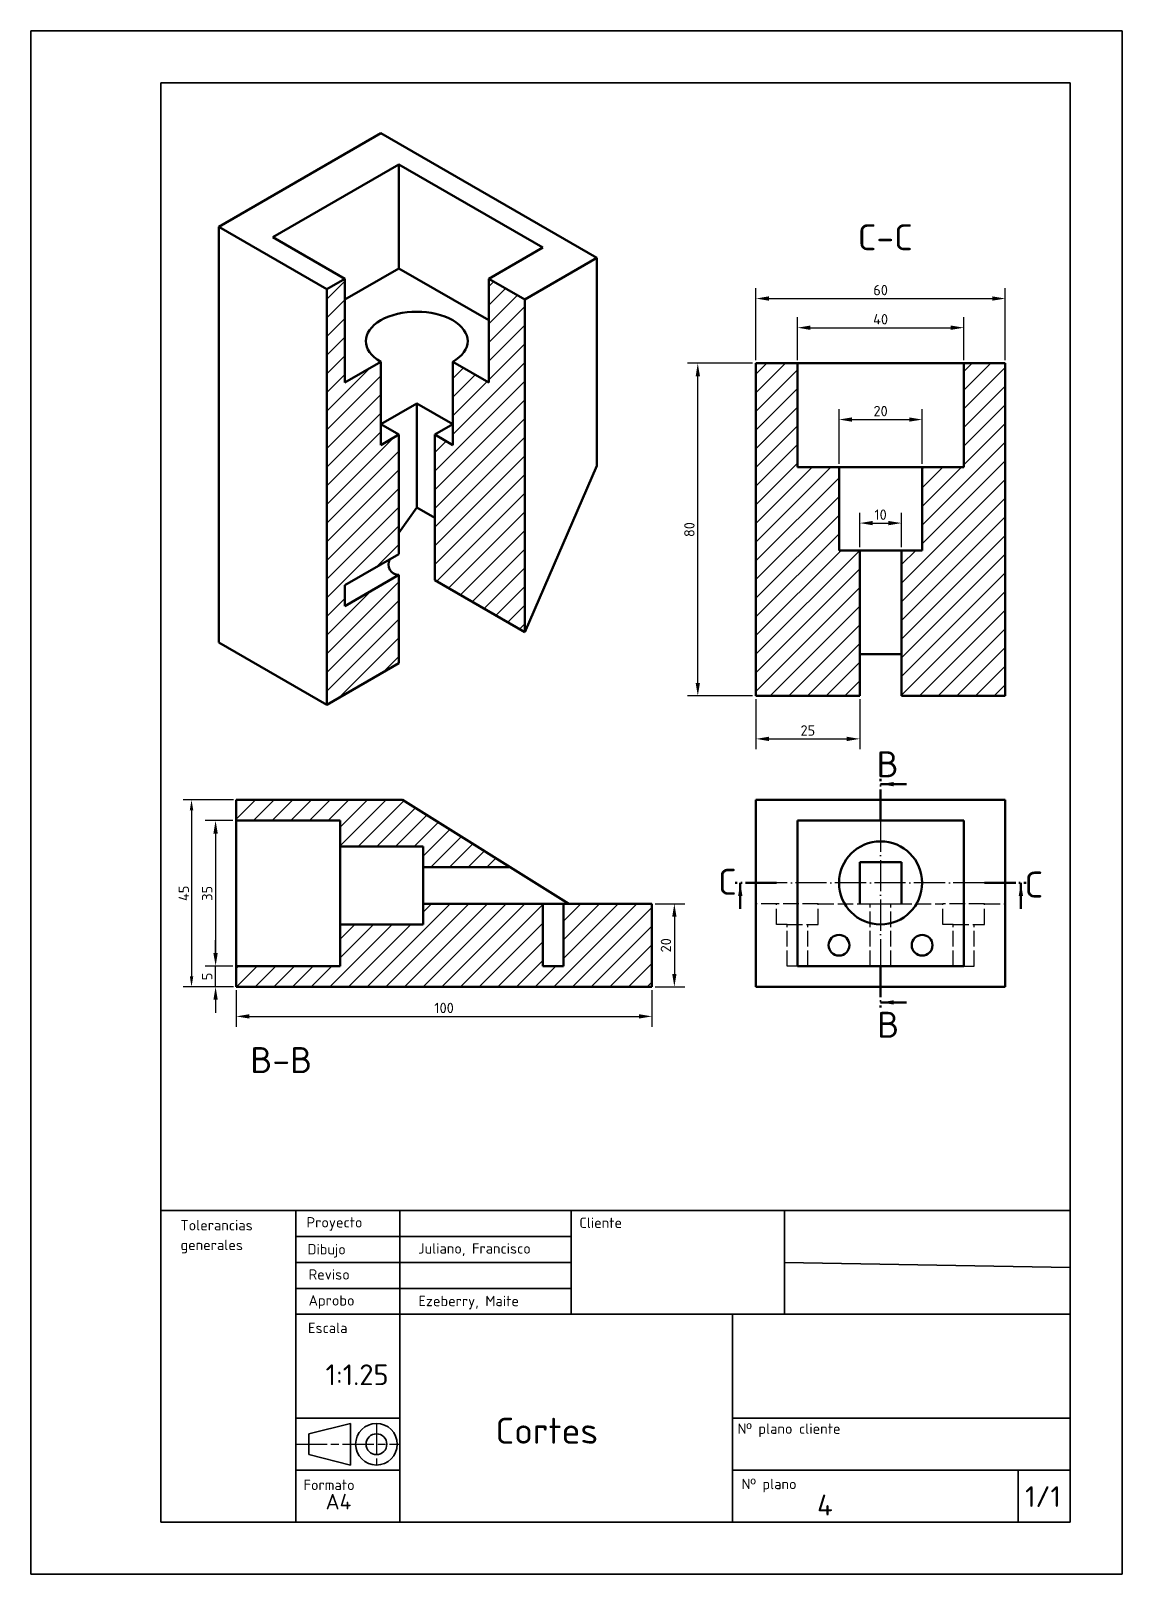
# Model space of a CAD drawing. Header units: millimetres. Extents: x 2667 to 2877, y 1860 to 2157.
import ezdxf

# ---------------------------------------------------------------- set-up
doc = ezdxf.new("R2010")
doc.units = ezdxf.units.MM
doc.header["$LTSCALE"] = 0.25
for name, pattern in [('ACAD_ISO02W100', [15, 12, -3]), ('ACAD_ISO04W100', [30, 24, -3, 0, -3]), ('ACAD_ISO08W100', [36, 24, -3, 6, -3]), ('CENTRO', [50.8, 31.75, -6.35, 6.35, -6.35])]:
    doc.linetypes.add(name, pattern=pattern)
doc.layers.get('0').update_dxf_attribs({"lineweight": 50})
doc.layers.get('Defpoints').update_dxf_attribs({"lineweight": 35})
for name, color, linetype, lineweight in [('Capa1', 7, 'Continuous', 35), ('capaCotas', 7, 'Continuous', 25), ('Sombreado', 7, 'Continuous', 25)]:
    doc.layers.add(name, color=color, linetype=linetype, lineweight=lineweight)
doc.styles.get("Standard").update_dxf_attribs({"font": 'isocpeur.ttf', "height": 2})
doc.dimstyles.new('ISO-25', dxfattribs={"dimtxt": 2, "dimasz": 2.5, "dimexe": 2, "dimexo": 0.625, "dimtad": 1, "dimlfac": 2, "dimtxsty": 'Standard', "dimcen": 2.5, "dimclrt": 256, "dimadec": 0, "dimazin": 0, "dimtfac": 1, "dimtmove": 0, "dimatfit": 3, "dimfxl": 1, "dimtfillclr": 256, "dimlwd": -1, "dimlwe": -1, "dimarcsym": 0})
pattern_1 = [(45, (0, 0), (-1.7960512, 1.7960512), [])]

# ---------------------------------------------------------------- blocks, each defined once
blk = doc.blocks.new('*D39')
at = {"layer": 'capaCotas', "color": 0, "transparency": 16777216}
for p, q in [((2705.76, 2009.52), (2696.06, 2009.52)), ((2697.66, 2007.52), (2697.66, 1975.52)), ((2705.76, 1973.52), (2696.06, 1973.52))]:
    blk.add_line(p, q, dxfattribs=at)
at = {"layer": 'capaCotas', "color": 0, "lineweight": 25, "transparency": 16777216}
for points in [[(2697.33, 2007.52), (2697.99, 2007.52), (2697.66, 2009.52)], [(2697.33, 1975.52), (2697.99, 1975.52), (2697.66, 1973.52)]]:
    blk.add_solid(points, dxfattribs=at)
at = {"layer": 'Defpoints', "color": 0, "lineweight": 25, "transparency": 16777216}
for p in [(2706.26, 2009.52), (2697.66, 1973.52), (2706.26, 1973.52)]:
    blk.add_point(p, dxfattribs=at)
at = {"layer": 'capaCotas', "lineweight": 25, "transparency": 16777216, "insert": (2696.16, 1991.52), "char_height": 2, "attachment_point": 5, "rotation": 90}
blk.add_mtext('45', dxfattribs=at)
blk = doc.blocks.new('*D40')
at = {"layer": 'capaCotas', "color": 0, "transparency": 16777216}
for p, q in [((2706.26, 1972.9), (2706.26, 1965.83)), ((2786.26, 1972.9), (2786.26, 1965.83)), ((2708.76, 1967.83), (2783.76, 1967.83))]:
    blk.add_line(p, q, dxfattribs=at)
at = {"layer": 'capaCotas', "color": 0, "lineweight": 25, "transparency": 16777216}
for points in [[(2708.76, 1968.25), (2708.76, 1967.42), (2706.26, 1967.83)], [(2783.76, 1968.25), (2783.76, 1967.42), (2786.26, 1967.83)]]:
    blk.add_solid(points, dxfattribs=at)
at = {"layer": 'Defpoints', "color": 0, "lineweight": 25, "transparency": 16777216}
for p in [(2706.26, 1973.52), (2786.26, 1973.52), (2786.26, 1967.83)]:
    blk.add_point(p, dxfattribs=at)
at = {"layer": 'capaCotas', "lineweight": 25, "transparency": 16777216, "insert": (2746.26, 1969.46), "char_height": 2, "attachment_point": 5}
blk.add_mtext('100', dxfattribs=at)
blk = doc.blocks.new('*D41')
at = {"layer": 'capaCotas', "color": 0, "transparency": 16777216}
for p, q in [((2705.63, 2005.52), (2700.29, 2005.52)), ((2702.29, 2003.02), (2702.29, 1980.02)), ((2705.63, 1977.52), (2700.29, 1977.52))]:
    blk.add_line(p, q, dxfattribs=at)
at = {"layer": 'capaCotas', "color": 0, "lineweight": 25, "transparency": 16777216}
for points in [[(2701.87, 2003.02), (2702.7, 2003.02), (2702.29, 2005.52)], [(2701.87, 1980.02), (2702.7, 1980.02), (2702.29, 1977.52)]]:
    blk.add_solid(points, dxfattribs=at)
at = {"layer": 'Defpoints', "color": 0, "lineweight": 25, "transparency": 16777216}
for p in [(2706.26, 2005.52), (2702.29, 1977.52), (2706.26, 1977.52)]:
    blk.add_point(p, dxfattribs=at)
at = {"layer": 'capaCotas', "lineweight": 25, "transparency": 16777216, "insert": (2700.66, 1991.52), "char_height": 2, "attachment_point": 5, "rotation": 90}
blk.add_mtext('35', dxfattribs=at)
blk = doc.blocks.new('*D42')
at = {"layer": 'capaCotas', "color": 0, "transparency": 16777216}
for p, q in [((2702.29, 1980.02), (2702.29, 1982.52)), ((2705.63, 1977.52), (2700.29, 1977.52)), ((2702.29, 1973.52), (2702.29, 1977.52)), ((2705.63, 1973.52), (2700.29, 1973.52)), ((2702.29, 1971.02), (2702.29, 1968.52))]:
    blk.add_line(p, q, dxfattribs=at)
at = {"layer": 'capaCotas', "color": 0, "lineweight": 25, "transparency": 16777216}
for points in [[(2701.87, 1980.02), (2702.7, 1980.02), (2702.29, 1977.52)], [(2701.87, 1971.02), (2702.7, 1971.02), (2702.29, 1973.52)]]:
    blk.add_solid(points, dxfattribs=at)
at = {"layer": 'Defpoints', "color": 0, "lineweight": 25, "transparency": 16777216}
for p in [(2702.29, 1977.52), (2706.26, 1977.52), (2706.26, 1973.52)]:
    blk.add_point(p, dxfattribs=at)
at = {"layer": 'capaCotas', "lineweight": 25, "transparency": 16777216, "insert": (2700.66, 1975.52), "char_height": 2, "attachment_point": 5, "rotation": 90}
blk.add_mtext('5', dxfattribs=at)
blk = doc.blocks.new('*D43')
at = {"layer": 'capaCotas', "color": 0, "transparency": 16777216}
for p, q in [((2786.88, 1989.52), (2792.57, 1989.52)), ((2790.57, 1987.02), (2790.57, 1976.02)), ((2786.88, 1973.52), (2792.57, 1973.52))]:
    blk.add_line(p, q, dxfattribs=at)
at = {"layer": 'capaCotas', "color": 0, "lineweight": 25, "transparency": 16777216}
for points in [[(2790.16, 1987.02), (2790.99, 1987.02), (2790.57, 1989.52)], [(2790.16, 1976.02), (2790.99, 1976.02), (2790.57, 1973.52)]]:
    blk.add_solid(points, dxfattribs=at)
at = {"layer": 'Defpoints', "color": 0, "lineweight": 25, "transparency": 16777216}
for p in [(2786.26, 1989.52), (2786.26, 1973.52), (2790.57, 1973.52)]:
    blk.add_point(p, dxfattribs=at)
at = {"layer": 'capaCotas', "lineweight": 25, "transparency": 16777216, "insert": (2788.95, 1981.52), "char_height": 2, "attachment_point": 5, "rotation": 90}
blk.add_mtext('20', dxfattribs=at)
blk = doc.blocks.new('*D44')
at = {"layer": 'capaCotas', "color": 0, "transparency": 16777216}
for p, q in [((2814.26, 2094.15), (2814.26, 2102.37)), ((2816.76, 2100.37), (2843.76, 2100.37)), ((2846.26, 2094.15), (2846.26, 2102.37))]:
    blk.add_line(p, q, dxfattribs=at)
at = {"layer": 'capaCotas', "color": 0, "lineweight": 25, "transparency": 16777216}
for points in [[(2816.76, 2100.79), (2816.76, 2099.95), (2814.26, 2100.37)], [(2843.76, 2100.79), (2843.76, 2099.95), (2846.26, 2100.37)]]:
    blk.add_solid(points, dxfattribs=at)
at = {"layer": 'Defpoints', "color": 0, "lineweight": 25, "transparency": 16777216}
for p in [(2846.26, 2100.37), (2814.26, 2093.52), (2846.26, 2093.52)]:
    blk.add_point(p, dxfattribs=at)
at = {"layer": 'capaCotas', "lineweight": 25, "transparency": 16777216, "insert": (2830.26, 2102), "char_height": 2, "attachment_point": 5}
blk.add_mtext('40', dxfattribs=at)
blk = doc.blocks.new('*D45')
at = {"layer": 'capaCotas', "color": 0, "transparency": 16777216}
for p, q in [((2806.26, 2094.15), (2806.26, 2107.98)), ((2808.76, 2105.98), (2851.76, 2105.98)), ((2854.26, 2094.15), (2854.26, 2107.98))]:
    blk.add_line(p, q, dxfattribs=at)
at = {"layer": 'capaCotas', "color": 0, "lineweight": 25, "transparency": 16777216}
for points in [[(2808.76, 2106.4), (2808.76, 2105.57), (2806.26, 2105.98)], [(2851.76, 2106.4), (2851.76, 2105.57), (2854.26, 2105.98)]]:
    blk.add_solid(points, dxfattribs=at)
at = {"layer": 'Defpoints', "color": 0, "lineweight": 25, "transparency": 16777216}
for p in [(2854.26, 2105.98), (2806.26, 2093.52), (2854.26, 2093.52)]:
    blk.add_point(p, dxfattribs=at)
at = {"layer": 'capaCotas', "lineweight": 25, "transparency": 16777216, "insert": (2830.26, 2107.61), "char_height": 2, "attachment_point": 5}
blk.add_mtext('60', dxfattribs=at)
blk = doc.blocks.new('*D46')
at = {"layer": 'capaCotas', "color": 0, "transparency": 16777216}
for p, q in [((2805.63, 2093.52), (2793.08, 2093.52)), ((2795.08, 2032.02), (2795.08, 2091.02)), ((2805.63, 2029.52), (2793.08, 2029.52))]:
    blk.add_line(p, q, dxfattribs=at)
at = {"layer": 'capaCotas', "color": 0, "lineweight": 25, "transparency": 16777216}
for points in [[(2794.67, 2091.02), (2795.5, 2091.02), (2795.08, 2093.52)], [(2794.67, 2032.02), (2795.5, 2032.02), (2795.08, 2029.52)]]:
    blk.add_solid(points, dxfattribs=at)
at = {"layer": 'Defpoints', "color": 0, "lineweight": 25, "transparency": 16777216}
for p in [(2795.08, 2093.52), (2806.26, 2093.52), (2806.26, 2029.52)]:
    blk.add_point(p, dxfattribs=at)
at = {"layer": 'capaCotas', "lineweight": 25, "transparency": 16777216, "insert": (2793.46, 2061.52), "char_height": 2, "attachment_point": 5, "rotation": 90}
blk.add_mtext('80', dxfattribs=at)
blk = doc.blocks.new('*D47')
at = {"layer": 'capaCotas', "color": 0, "transparency": 16777216}
for p, q in [((2806.26, 2028.9), (2806.26, 2019.24)), ((2826.26, 2028.9), (2826.26, 2019.24)), ((2808.76, 2021.24), (2823.76, 2021.24))]:
    blk.add_line(p, q, dxfattribs=at)
at = {"layer": 'capaCotas', "color": 0, "lineweight": 25, "transparency": 16777216}
for points in [[(2808.76, 2021.65), (2808.76, 2020.82), (2806.26, 2021.24)], [(2823.76, 2021.65), (2823.76, 2020.82), (2826.26, 2021.24)]]:
    blk.add_solid(points, dxfattribs=at)
at = {"layer": 'Defpoints', "color": 0, "lineweight": 25, "transparency": 16777216}
for p in [(2806.26, 2029.52), (2826.26, 2029.52), (2826.26, 2021.24)]:
    blk.add_point(p, dxfattribs=at)
at = {"layer": 'capaCotas', "lineweight": 25, "transparency": 16777216, "insert": (2816.26, 2022.86), "char_height": 2, "attachment_point": 5}
blk.add_mtext('25', dxfattribs=at)
blk = doc.blocks.new('*D48')
at = {"layer": 'capaCotas', "color": 0, "transparency": 16777216}
for p, q in [((2826.26, 2058.15), (2826.26, 2064.77)), ((2834.26, 2058.15), (2834.26, 2064.77)), ((2828.76, 2062.77), (2831.76, 2062.77))]:
    blk.add_line(p, q, dxfattribs=at)
at = {"layer": 'capaCotas', "color": 0, "lineweight": 25, "transparency": 16777216}
for points in [[(2828.76, 2063.18), (2828.76, 2062.35), (2826.26, 2062.77)], [(2831.76, 2063.18), (2831.76, 2062.35), (2834.26, 2062.77)]]:
    blk.add_solid(points, dxfattribs=at)
at = {"layer": 'Defpoints', "color": 0, "lineweight": 25, "transparency": 16777216}
for p in [(2834.26, 2062.77), (2826.26, 2057.52), (2834.26, 2057.52)]:
    blk.add_point(p, dxfattribs=at)
at = {"layer": 'capaCotas', "lineweight": 25, "transparency": 16777216, "insert": (2830.26, 2064.39), "char_height": 2, "attachment_point": 5}
blk.add_mtext('10', dxfattribs=at)
blk = doc.blocks.new('*D49')
at = {"layer": 'capaCotas', "color": 0, "transparency": 16777216}
for p, q in [((2822.26, 2074.15), (2822.26, 2084.69)), ((2824.76, 2082.69), (2835.76, 2082.69)), ((2838.26, 2074.15), (2838.26, 2084.69))]:
    blk.add_line(p, q, dxfattribs=at)
at = {"layer": 'capaCotas', "color": 0, "lineweight": 25, "transparency": 16777216}
for points in [[(2824.76, 2083.11), (2824.76, 2082.28), (2822.26, 2082.69)], [(2835.76, 2083.11), (2835.76, 2082.28), (2838.26, 2082.69)]]:
    blk.add_solid(points, dxfattribs=at)
at = {"layer": 'Defpoints', "color": 0, "lineweight": 25, "transparency": 16777216}
for p in [(2838.26, 2082.69), (2822.26, 2073.52), (2838.26, 2073.52)]:
    blk.add_point(p, dxfattribs=at)
at = {"layer": 'capaCotas', "lineweight": 25, "transparency": 16777216, "insert": (2830.26, 2084.32), "char_height": 2, "attachment_point": 5}
blk.add_mtext('20', dxfattribs=at)

msp = doc.modelspace()

# ---------------------------------------------------------------- hatches: boundary and pattern name
at = {"layer": 'Sombreado', "lineweight": 25, "transparency": 16777216}
h = msp.add_hatch(dxfattribs=at)
h.set_pattern_fill('ANSI31', color=0)
h.set_pattern_definition(pattern_1)
h.paths.add_polyline_path([(2737.5437, 2079.7944), (2734.0796, 2077.7944), (2734.0796, 2093.7944), (2727.1514, 2089.7944), (2727.1514, 2109.7944), (2723.6873, 2107.7944), (2723.6873, 2027.7944), (2737.5437, 2035.7944), (2737.5437, 2052.7944), (2727.1514, 2046.7944), (2727.1514, 2050.7944), (2737.5437, 2056.7944)])
h = msp.add_hatch(dxfattribs=at)
h.set_pattern_fill('ANSI31', color=0)
h.set_pattern_definition(pattern_1)
h.paths.add_polyline_path([(2761.7925, 2105.7944), (2754.8643, 2109.7944), (2754.8643, 2089.7944), (2747.9361, 2093.7944), (2747.9361, 2077.7944), (2744.472, 2079.7944), (2744.472, 2051.7944), (2761.7925, 2041.7944)])
h = msp.add_hatch(dxfattribs=at)
h.set_pattern_fill('ANSI31', color=0)
h.set_pattern_definition(pattern_1)
h.paths.add_polyline_path([(2826.255, 2057.5226), (2822.255, 2057.5226), (2822.255, 2073.5226), (2814.255, 2073.5226), (2814.255, 2093.5226), (2806.255, 2093.5226), (2806.255, 2029.5226), (2826.255, 2029.5226)])
h.paths.add_polyline_path([(2854.255, 2093.5226), (2846.255, 2093.5226), (2846.255, 2073.5226), (2838.255, 2073.5226), (2838.255, 2057.5226), (2834.255, 2057.5226), (2834.255, 2029.5226), (2854.255, 2029.5226)])
h = msp.add_hatch(dxfattribs=at)
h.set_pattern_fill('ANSI31', color=0)
h.set_pattern_definition(pattern_1)
h.paths.add_polyline_path([(2738.255, 2009.5226), (2706.255, 2009.5226), (2706.255, 2005.5226), (2726.255, 2005.5226), (2726.255, 2000.5226), (2742.255, 2000.5226), (2742.255, 1996.5226), (2759.055, 1996.5226)])
h = msp.add_hatch(dxfattribs=at)
h.set_pattern_fill('ANSI31', color=0)
h.set_pattern_definition(pattern_1)
h.paths.add_polyline_path([(2742.255, 1989.5226), (2742.255, 1985.5226), (2726.255, 1985.5226), (2726.255, 1977.5226), (2706.255, 1977.5226), (2706.255, 1973.5226), (2786.255, 1973.5226), (2786.255, 1989.5226), (2770.255, 1989.5226), (2769.255, 1989.5226), (2769.255, 1977.5226), (2765.255, 1977.5226), (2765.255, 1989.5226)])

# ---------------------------------------------------------------- linework, layer by layer
at = {"lineweight": 50}
for p, q in [((2702.9027, 2119.7944), (2734.0796, 2137.7944)), ((2734.0796, 2137.7944), (2775.6489, 2113.7944)), ((2713.295, 2117.7944), (2737.5437, 2131.7944)), ((2737.5437, 2131.7944), (2765.2566, 2115.7944)), ((2737.5437, 2131.7944), (2737.5437, 2111.7944)), ((2702.9027, 2039.7944), (2702.9027, 2119.7944)), ((2702.9027, 2119.7944), (2723.6873, 2107.7944)), ((2727.1514, 2109.7944), (2713.295, 2117.7944)), ((2754.8643, 2109.7944), (2765.2566, 2115.7944)), ((2737.5437, 2111.7944), (2727.1514, 2105.7944)), ((2737.5437, 2111.7944), (2754.8643, 2101.7944)), ((2775.6489, 2113.7944), (2761.7925, 2105.7944)), ((2775.6489, 2113.7944), (2775.6489, 2073.7944)), ((2723.6873, 2107.7944), (2727.1514, 2109.7944)), ((2727.1514, 2089.7944), (2727.1514, 2109.7944)), ((2761.7925, 2105.7944), (2754.8643, 2109.7944)), ((2754.8643, 2109.7944), (2754.8643, 2089.7944)), ((2723.6873, 2107.7944), (2723.6873, 2027.7944)), ((2761.7925, 2041.7944), (2761.7925, 2105.7944)), ((2734.0796, 2093.7944), (2727.1514, 2089.7944)), ((2734.0796, 2077.7944), (2734.0796, 2093.7944)), ((2754.8643, 2089.7944), (2747.9361, 2093.7944)), ((2747.9361, 2093.7944), (2747.9361, 2077.7944)), ((2806.255, 2093.5226), (2854.255, 2093.5226)), ((2806.255, 2093.5226), (2806.255, 2029.5226)), ((2814.255, 2073.5226), (2814.255, 2093.5226)), ((2846.255, 2093.5226), (2846.255, 2073.5226)), ((2854.255, 2093.5226), (2854.255, 2029.5226)), ((2741.0079, 2085.7944), (2734.0796, 2081.7944)), ((2747.9361, 2081.7944), (2741.0079, 2085.7944)), ((2741.0079, 2085.7944), (2741.0079, 2065.7944)), ((2734.0796, 2081.7944), (2737.5437, 2079.7944)), ((2737.5437, 2079.7944), (2734.0796, 2077.7944)), ((2737.5437, 2056.7944), (2737.5437, 2079.7944)), ((2744.472, 2079.7944), (2747.9361, 2081.7944)), ((2747.9361, 2077.7944), (2744.472, 2079.7944)), ((2744.472, 2079.7944), (2744.472, 2051.7944)), ((2775.6489, 2073.7944), (2761.7925, 2041.7944)), ((2814.255, 2073.5226), (2822.255, 2073.5226)), ((2822.255, 2073.5226), (2822.255, 2057.5226)), ((2822.255, 2073.5226), (2838.255, 2073.5226)), ((2846.255, 2073.5226), (2838.255, 2073.5226)), ((2838.255, 2073.5226), (2838.255, 2057.5226)), ((2741.0079, 2065.7944), (2737.5426, 2060.8914)), ((2741.0079, 2065.7944), (2744.472, 2063.7944)), ((2727.1514, 2050.7944), (2737.5437, 2056.7944)), ((2822.255, 2057.5226), (2838.255, 2057.5226)), ((2826.255, 2029.5226), (2826.255, 2057.5226)), ((2834.255, 2029.5226), (2834.255, 2057.5226)), ((2737.5437, 2052.7944), (2727.1514, 2046.7944)), ((2737.5437, 2035.7944), (2737.5437, 2052.7944)), ((2727.1514, 2046.7944), (2727.1514, 2050.7944)), ((2744.472, 2051.7944), (2761.7925, 2041.7944)), ((2723.6873, 2027.7944), (2702.9027, 2039.7944)), ((2826.255, 2037.5226), (2834.255, 2037.5226)), ((2723.6873, 2027.7944), (2737.5437, 2035.7944)), ((2806.255, 2029.5226), (2826.255, 2029.5226)), ((2854.255, 2029.5226), (2834.255, 2029.5226)), ((2706.255, 1973.5226), (2706.255, 2009.5226)), ((2706.255, 2009.5226), (2738.255, 2009.5226)), ((2706.255, 2009.5226), (2706.255, 2004.5226)), ((2770.255, 1989.5226), (2738.255, 2009.5226)), ((2806.255, 2009.5226), (2806.255, 1973.5226)), ((2806.255, 2009.5226), (2854.255, 2009.5226)), ((2854.255, 1973.5226), (2854.255, 2009.5226)), ((2706.255, 2005.5226), (2726.255, 2005.5226)), ((2726.255, 2005.5226), (2726.255, 1977.5226)), ((2814.255, 1977.5226), (2814.255, 2005.5226)), ((2814.255, 2005.5226), (2842.255, 2005.5226)), ((2842.255, 2005.5226), (2846.255, 2005.5226)), ((2846.255, 2005.5226), (2846.255, 1977.5226)), ((2726.255, 2004.5226), (2726.255, 2000.5226)), ((2726.255, 2000.5226), (2742.255, 2000.5226)), ((2742.255, 2000.5226), (2742.255, 1989.5226)), ((2742.255, 2000.5226), (2742.255, 1996.5226)), ((2742.255, 1996.5226), (2759.055, 1996.5226)), ((2834.255, 1997.5226), (2826.255, 1997.5226)), ((2826.255, 1997.5226), (2826.255, 1989.5226)), ((2834.255, 1993.5226), (2834.255, 1997.5226)), ((2834.255, 1989.5226), (2834.255, 1993.5226)), ((2770.255, 1989.5226), (2742.255, 1989.5226)), ((2742.255, 1989.5226), (2742.255, 1985.5226)), ((2742.255, 1989.5226), (2766.255, 1989.5226)), ((2765.255, 1989.5226), (2765.255, 1977.5226)), ((2769.255, 1977.5226), (2769.255, 1989.5226)), ((2786.255, 1989.5226), (2770.255, 1989.5226)), ((2786.255, 1973.5226), (2786.255, 1989.5226)), ((2742.255, 1985.5226), (2726.255, 1985.5226)), ((2726.255, 1977.5226), (2706.255, 1977.5226)), ((2765.255, 1977.5226), (2769.255, 1977.5226)), ((2706.255, 1973.5226), (2786.255, 1973.5226)), ((2806.255, 1973.5226), (2854.255, 1973.5226))]:
    msp.add_line(p, q, dxfattribs=at)
at = {"linetype": 'ACAD_ISO04W100', "lineweight": 50}
for p, q in [((2830.255, 2005.5226), (2830.255, 2013.5226)), ((2810.255, 1993.5226), (2802.255, 1993.5226)), ((2850.255, 1993.5226), (2858.255, 1993.5226)), ((2830.255, 1977.5226), (2830.255, 1969.5226))]:
    msp.add_line(p, q, dxfattribs=at)
at = {"lineweight": 25}
msp.add_line((2826.255, 1989.5226), (2834.255, 1989.5226), dxfattribs=at)
at = {"color": 0, "lineweight": 50}
msp.add_line((2846.255, 1977.5226), (2814.255, 1977.5226), dxfattribs=at)
at = {"lineweight": 50}
for centre, major_axis, ratio, start_param, end_param in [((2741.0079, 2097.7944), (-9.798, 0), 0.57735027, 2.35619449, 7.06858347), ((2737.5437, 2054.7944), (2, 0), 1, 2.61799388, 4.71238898)]:
    msp.add_ellipse(centre, major_axis=major_axis, ratio=ratio, start_param=start_param, end_param=end_param, dxfattribs=at)
for centre, major_axis in [((2830.255, 1993.5226), (-8, 0)), ((2822.255, 1981.5226), (2, 0)), ((2838.255, 1981.5226), (-2, 0))]:
    msp.add_ellipse(centre, major_axis=major_axis, ratio=1, dxfattribs=at)
at = {"layer": 'Capa1'}
for p, q in [((2666.7399, 2157.4962), (2666.7399, 1860.4962)), ((2866.7399, 2147.4962), (2691.7399, 2147.4962)), ((2691.7399, 2147.4962), (2691.7399, 1870.4962)), ((2717.7399, 1890.4962), (2737.7399, 1890.4962)), ((2720.2399, 1887.4962), (2728.2399, 1889.4962)), ((2728.2399, 1889.4962), (2728.2399, 1881.4962)), ((2720.2399, 1883.4962), (2720.2399, 1887.4962)), ((2717.7399, 1883.3663), (2717.7399, 1885.8663)), ((2717.7399, 1883.3663), (2717.7399, 1880.4962)), ((2720.2399, 1883.4962), (2728.2399, 1881.4962)), ((2717.7399, 1880.4962), (2737.7399, 1880.4962)), ((2717.7399, 1880.4962), (2717.7399, 1880.4962)), ((2717.7399, 1880.4962), (2720.2399, 1880.4962)), ((2666.7399, 1860.4962), (2876.7399, 1860.4962))]:
    msp.add_line(p, q, dxfattribs=at)
at = {"layer": 'Capa1', "lineweight": 35}
for p, q in [((2876.7399, 2157.4962), (2876.7399, 1860.4962)), ((2866.7399, 2147.4962), (2866.7399, 1870.4962)), ((2691.7399, 1930.4962), (2866.7399, 1930.4962)), ((2717.7399, 1920.4962), (2717.7399, 1930.4962)), ((2737.7399, 1920.4962), (2737.7399, 1930.4962)), ((2770.7399, 1925.4962), (2770.7399, 1930.4962)), ((2811.7399, 1920.4962), (2811.7399, 1930.4962)), ((2811.7399, 1930.4962), (2811.7399, 1910.4962)), ((2717.7399, 1925.4962), (2760.7399, 1925.4962)), ((2760.7399, 1925.4962), (2770.7399, 1925.4962)), ((2770.7399, 1920.4962), (2770.7399, 1925.4962)), ((2717.7399, 1920.4962), (2760.7399, 1920.4962)), ((2717.7399, 1920.4962), (2717.7399, 1870.4962)), ((2737.7399, 1920.4962), (2737.7399, 1870.4962)), ((2760.7399, 1920.4962), (2770.7399, 1920.4962)), ((2770.7399, 1915.4962), (2770.7399, 1920.4962)), ((2811.7399, 1920.4962), (2866.7313, 1919.5261)), ((2717.7399, 1915.4962), (2760.7399, 1915.4962)), ((2760.7399, 1915.4962), (2770.7399, 1915.4962)), ((2770.7399, 1915.4962), (2770.7399, 1910.4962)), ((2717.7399, 1910.4962), (2760.7399, 1910.4962)), ((2760.7399, 1910.4962), (2801.7399, 1910.4962)), ((2801.7399, 1910.4962), (2866.7399, 1910.4962)), ((2801.7399, 1910.4962), (2801.7399, 1870.4962)), ((2801.7399, 1890.4962), (2866.7399, 1890.4962)), ((2801.7399, 1880.4962), (2866.7399, 1880.4962)), ((2856.7399, 1870.4962), (2856.7399, 1880.4962)), ((2691.7399, 1870.4962), (2866.7399, 1870.4962))]:
    msp.add_line(p, q, dxfattribs=at)
at = {"layer": 'Capa1'}
for radius in [4, 2]:
    msp.add_circle((2733.2399, 1885.4962), radius, dxfattribs=at)
at = {"layer": 'capaCotas', "linetype": 'ACAD_ISO04W100', "lineweight": 25}
for p, q in [((2830.255, 2005.5226), (2830.255, 1977.5226)), ((2850.255, 1993.5226), (2810.255, 1993.5226))]:
    msp.add_line(p, q, dxfattribs=at)
at = {"layer": 'capaCotas', "linetype": 'ACAD_ISO02W100', "lineweight": 25}
for p, q in [((2810.255, 1989.5226), (2806.255, 1989.5226)), ((2818.255, 1989.5226), (2842.255, 1989.5226)), ((2850.255, 1989.5226), (2854.255, 1989.5226))]:
    msp.add_line(p, q, dxfattribs=at)
at = {"layer": 'capaCotas', "color": 0, "linetype": 'ACAD_ISO02W100', "lineweight": 25}
for p, q in [((2810.255, 1985.5226), (2810.255, 1989.5226)), ((2818.255, 1989.5226), (2810.255, 1989.5226)), ((2818.255, 1985.5226), (2818.255, 1989.5226)), ((2828.255, 1977.5226), (2828.255, 1989.5226)), ((2832.255, 1977.5226), (2832.255, 1989.5226)), ((2842.255, 1985.5226), (2842.255, 1989.5226)), ((2850.255, 1989.5226), (2842.255, 1989.5226)), ((2850.255, 1985.5226), (2850.255, 1989.5226)), ((2812.255, 1985.5226), (2810.255, 1985.5226)), ((2812.255, 1977.5226), (2812.255, 1985.5226)), ((2812.255, 1985.5226), (2816.255, 1985.5226)), ((2816.255, 1977.5226), (2816.255, 1985.5226)), ((2816.255, 1985.5226), (2818.255, 1985.5226)), ((2844.255, 1985.5226), (2842.255, 1985.5226)), ((2844.255, 1977.5226), (2844.255, 1985.5226)), ((2844.255, 1985.5226), (2848.255, 1985.5226)), ((2848.255, 1977.5226), (2848.255, 1985.5226)), ((2848.255, 1985.5226), (2850.255, 1985.5226)), ((2814.255, 1977.5226), (2812.255, 1977.5226)), ((2814.255, 1977.5226), (2816.255, 1977.5226)), ((2830.255, 1977.5226), (2828.255, 1977.5226)), ((2830.255, 1977.5226), (2832.255, 1977.5226)), ((2846.255, 1977.5226), (2844.255, 1977.5226)), ((2846.255, 1977.5226), (2848.255, 1977.5226))]:
    msp.add_line(p, q, dxfattribs=at)
at = {"layer": 'capaCotas', "lineweight": 25}
msp.add_line((2826.255, 1989.5226), (2830.255, 1989.5226), dxfattribs=at)
at = {"layer": 'capaCotas', "color": 0, "linetype": 'ACAD_ISO08W100', "lineweight": 25}
for p, q in [((2733.2399, 1889.4962), (2733.2399, 1881.4962)), ((2717.7399, 1885.4962), (2737.7399, 1885.4962))]:
    msp.add_line(p, q, dxfattribs=at)
at = {"layer": 'Defpoints'}
msp.add_line((2876.7399, 2157.4962), (2666.7399, 2157.4962), dxfattribs=at)

# ---------------------------------------------------------------- texts
at = {"layer": 'Capa1', "lineweight": 35}
for s, height, p in [('C-C', 5, (2825.8539, 2115.2698)), ('B', 5, (2829.4798, 2013.8593)), ('C', 5, (2798.9801, 1991.2423)), ('C', 5, (2857.9609, 1990.701)), ('B', 5, (2829.5992, 1963.718)), ('B-B', 5, (2708.9573, 1956.9224)), ('Tolerancias', 2, (2695.5327, 1926.6469)), ('Proyecto', 2, (2719.8046, 1927.2045)), ('Cliente', 2, (2772.2825, 1927.1176)), ('generales', 2, (2695.5327, 1922.8469)), ('Dibujo', 2, (2719.9702, 1922.0223)), ('Juliano, Francisco', 2, (2741.2922, 1922.175)), ('Reviso', 2, (2720.1876, 1917.1735)), ('Aprobo', 2, (2720.1826, 1912.1762)), ('Ezeberry, Maite', 2, (2741.3227, 1912.0621)), ('Escala ', 2, (2720.0792, 1906.8797)), ('1:1.25', 4, (2723.456, 1896.8656)), ('Cortes', 5, (2756.1449, 1885.5921)), ('Nº plano cliente', 2, (2802.7188, 1887.4919)), ('Nº plano ', 2, (2803.4985, 1876.8459)), ('1/1', 4, (2858.0614, 1873.4245)), ('4', 4, (2818.043, 1871.787))]:
    msp.add_text(s, height=height, dxfattribs=at).set_placement(p)
at = {"layer": 'Capa1'}
for s, height, p in [('Formato', 2, (2719.213, 1876.6727)), ('A4', 3, (2723.4576, 1872.9502))]:
    msp.add_text(s, height=height, dxfattribs=at).set_placement(p)

# ---------------------------------------------------------------- dimensions: what is measured, and where the dimension line sits
at = {"layer": 'capaCotas', "lineweight": 25}
for base, p1, p2, picture, middle in [((2854.255, 2105.9837), (2806.255, 2093.5226), (2854.255, 2093.5226), '*D45', (2830.255, 2107.6087)), ((2846.255, 2100.3713), (2814.255, 2093.5226), (2846.255, 2093.5226), '*D44', (2830.255, 2101.9963)), ((2838.255, 2082.6922), (2822.255, 2073.5226), (2838.255, 2073.5226), '*D49', (2830.255, 2084.3172)), ((2834.255, 2062.7681), (2826.255, 2057.5226), (2834.255, 2057.5226), '*D48', (2830.255, 2064.3931)), ((2826.255, 2021.2362), (2806.255, 2029.5226), (2826.255, 2029.5226), '*D47', (2816.255, 2022.8612)), ((2786.255, 1967.8332), (2706.255, 1973.5226), (2786.255, 1973.5226), '*D40', (2746.255, 1969.4582))]:
    dim = msp.add_linear_dim(base=base, p1=p1, p2=p2, dimstyle='ISO-25', override={"dimlfac": 1.25}, dxfattribs=at)
    dim.commit()
    dim.dimension.update_dxf_attribs({"geometry": picture, "text_midpoint": middle})
for base, p1, p2, override, picture, middle in [((2795.0828, 2093.5226), (2806.255, 2029.5226), (2806.255, 2093.5226), {"dimlfac": 1.25}, '*D46', (2793.4578, 2061.5226)), ((2697.6606, 1973.5226), (2706.255, 2009.5226), (2706.255, 1973.5226), {"dimscale": 0.8, "dimlfac": 1.25}, '*D39', (2696.1606, 1991.5226)), ((2702.2882, 1977.5226), (2706.255, 2005.5226), (2706.255, 1977.5226), {"dimlfac": 1.25}, '*D41', (2700.6632, 1991.5226)), ((2790.5723, 1973.5226), (2786.255, 1989.5226), (2786.255, 1973.5226), {"dimlfac": 1.25}, '*D43', (2788.9473, 1981.5226)), ((2702.2882, 1977.5226), (2706.255, 1973.5226), (2706.255, 1977.5226), {"dimlfac": 1.25}, '*D42', (2700.6632, 1975.5226))]:
    dim = msp.add_linear_dim(base=base, p1=p1, p2=p2, angle=90, dimstyle='ISO-25', override=override, dxfattribs=at)
    dim.commit()
    dim.dimension.update_dxf_attribs({"geometry": picture, "text_midpoint": middle})

# ---------------------------------------------------------------- leaders
at = {"linetype": 'CENTRO', "lineweight": 25}
for points in [[(2830.255, 2012.5226), (2835.255, 2012.5226)], [(2803.255, 1993.5226), (2803.255, 1988.5226)], [(2857.255, 1993.5226), (2857.255, 1988.5226)], [(2830.255, 1970.5226), (2835.255, 1970.5226)]]:
    msp.add_leader(points, dimstyle='ISO-25', override={"dimgap": 0.625, "dimtad": 0, "dimlfac": 1}, dxfattribs=at)

doc.saveas('drawing.dxf')
